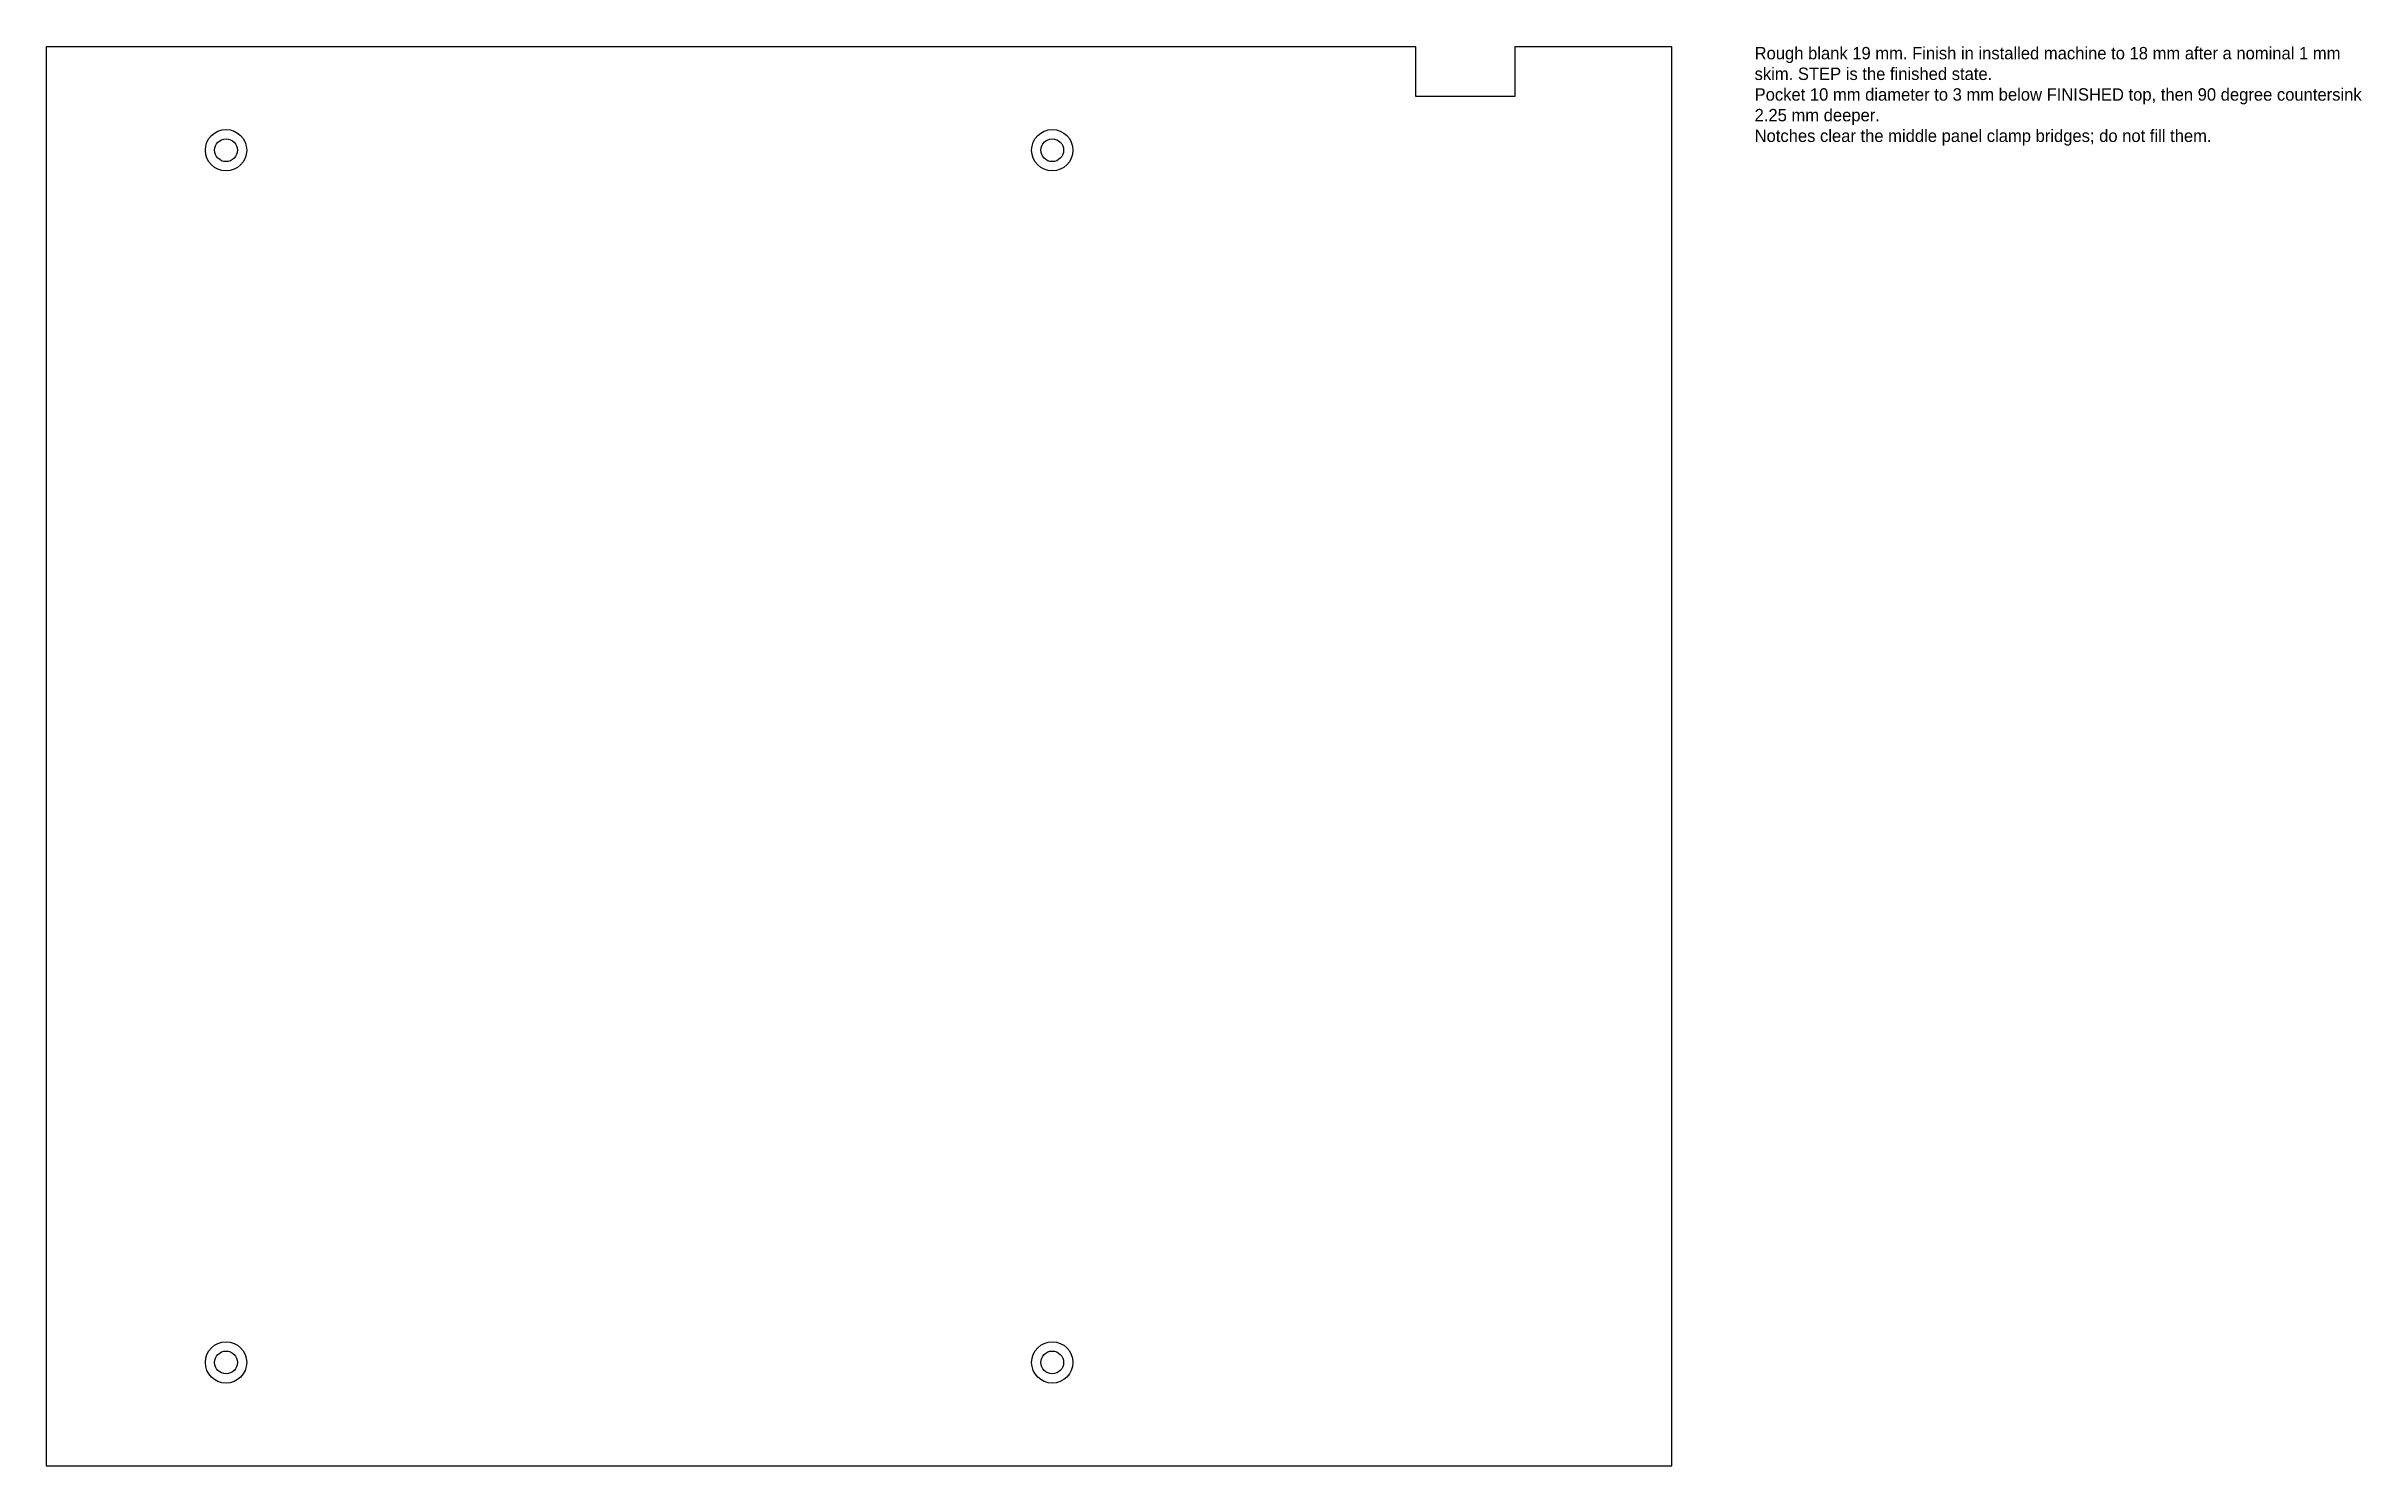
# Model space of a CAD drawing. Header units: millimetres. Extents: x 0 to 560, y 0 to 344.
import ezdxf

# ---------------------------------------------------------------- set-up
doc = ezdxf.new("R2010")
doc.units = ezdxf.units.MM
for name, color, linetype in [('CUT_HOLES', 7, 'Continuous'), ('CUT_OUTER', 7, 'Continuous'), ('MACHINING_NOTES', 7, 'Continuous'), ('MILL_TOP_POCKET_DEPTH_3_PLUS_CSK', 7, 'Continuous')]:
    doc.layers.add(name, color=color, linetype=linetype)

msp = doc.modelspace()

# ---------------------------------------------------------------- linework, layer by layer
at = {"layer": 'CUT_HOLES'}
for centre in [(43.5, 318.5), (243.5, 318.5), (43.5, 25), (243.5, 25)]:
    msp.add_circle(centre, 2.75, dxfattribs=at)
at = {"layer": 'CUT_OUTER'}
msp.add_lwpolyline([(0, 0), (393.5, 0), (393.5, 343.5), (355.5, 343.5), (355.5, 331.5), (331.5, 331.5), (331.5, 343.5), (0, 343.5)], close=True, dxfattribs=at)
at = {"layer": 'MILL_TOP_POCKET_DEPTH_3_PLUS_CSK'}
for centre in [(43.5, 318.5), (243.5, 318.5), (43.5, 25), (243.5, 25)]:
    msp.add_circle(centre, 5, dxfattribs=at)

# ---------------------------------------------------------------- texts
at = {"layer": 'MACHINING_NOTES', "insert": (413.5, 343.5), "char_height": 3, "width": 150, "attachment_point": 1}
msp.add_mtext('Rough blank 19 mm. Finish in installed machine to 18 mm after a nominal 1 mm skim. STEP is the finished state.\\PPocket 10 mm diameter to 3 mm below FINISHED top, then 90 degree countersink 2.25 mm deeper.\\PNotches clear the middle panel clamp bridges; do not fill them.', dxfattribs=at)

doc.saveas('drawing.dxf')
